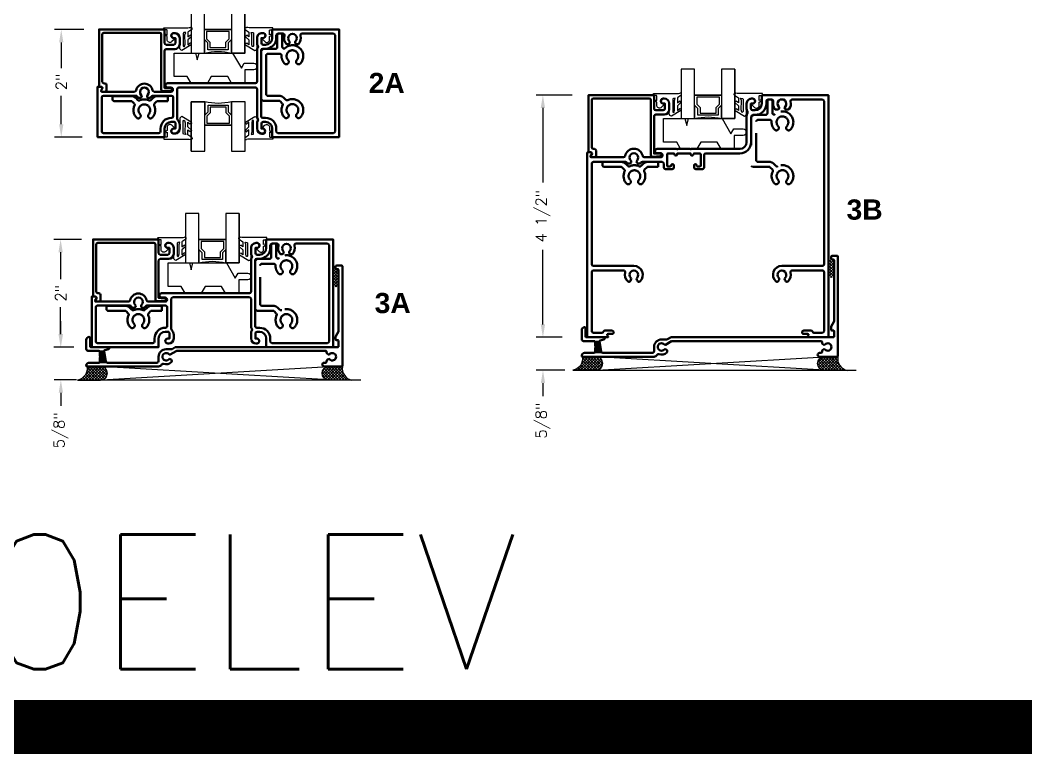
# Model space of a CAD drawing. Extents: x 0 to 139, y -24 to 89.
# Drawn here: x 32.792 to 37.463, y -9.904 to -6.497 of the extents above; entities that cross this region are included whole.
import ezdxf

# ---------------------------------------------------------------- set-up
doc = ezdxf.new("R2010")
doc.units = 0
doc.header["$MEASUREMENT"] = 0
doc.linetypes.add('HIDDEN', pattern=[0.375, 0.25, -0.125])
doc.linetypes.add('HIDDEN2', pattern=[0.1875, 0.125, -0.0625])
doc.layers.get('Defpoints').update_dxf_attribs({"linetype": 'CONTINUOUS'})
for name, color, linetype in [('R-Anno-Dims', 3, 'CONTINUOUS'), ('R-Anno-Text', 6, 'CONTINUOUS'), ('R-Det1', 4, 'CONTINUOUS'), ('R-Det2', 2, 'CONTINUOUS'), ('R-Det3', 5, 'CONTINUOUS'), ('R-Otln', 1, 'CONTINUOUS'), ('R-Pat1', 5, 'CONTINUOUS'), ('TITLE', 7, 'CONTINUOUS')]:
    doc.layers.add(name, color=color, linetype=linetype)
doc.styles.get("Standard").update_dxf_attribs({"font": 'simplex'})
doc.styles.add('style1', font='arialbd.ttf')
doc.dimstyles.new('1-4size', dxfattribs={"dimtxt": 0.05, "dimasz": 0.06, "dimexe": 0.03125, "dimexo": 0.03125, "dimgap": 0.03125, "dimtad": 0, "dimdec": 5, "dimlfac": 4, "dimzin": 4, "dimdsep": 46, "dimlunit": 5, "dimtxsty": 'Standard', "dimcen": 0, "dimclrd": 256, "dimclre": 256, "dimclrt": 256, "dimadec": 0, "dimazin": 1, "dimtfac": 1, "dimtdec": 5, "dimtofl": 0, "dimtmove": 0, "dimatfit": 3, "dimfxl": 1, "dimfrac": 2, "dimtolj": 1, "dimtzin": 4, "dimarcsym": 0})
pattern_1 = [(45, (32.74735, -8.474142), (-0.006629126, 0.006629126), []), (135, (32.74735, -8.474142), (-0.006629126, -0.006629126), [])]

# ---------------------------------------------------------------- blocks, each defined once
blk = doc.blocks.new('*D199')
at = {"layer": 'Defpoints', "color": 0}
for p in [(33.1189, -6.5402), (32.9834, -7.0402), (33.1124, -7.0402)]:
    blk.add_point(p, dxfattribs=at)
at = {"layer": 'R-Anno-Dims', "lineweight": -2}
for p, q in [((33.0877, -6.5402), (32.9521, -6.5402)), ((32.9834, -6.6002), (32.9834, -6.7191)), ((32.9834, -6.9802), (32.9834, -6.8483)), ((33.0812, -7.0402), (32.9521, -7.0402))]:
    blk.add_line(p, q, dxfattribs=at)
at = {"layer": 'R-Anno-Dims'}
for points in [[(32.9734, -6.6002), (32.9934, -6.6002), (32.9834, -6.5402)], [(32.9734, -6.9802), (32.9934, -6.9802), (32.9834, -7.0402)]]:
    blk.add_solid(points, dxfattribs=at)
at = {"layer": 'R-Anno-Dims', "insert": (32.9834, -6.7837), "char_height": 0.05, "attachment_point": 5, "rotation": 90}
blk.add_mtext('\\A1;2"', dxfattribs=at)
blk = doc.blocks.new('*D204')
at = {"layer": 'Defpoints', "color": 0}
for p in [(35.2203, -7.9698), (35.3411, -7.9698), (35.3529, -8.1223)]:
    blk.add_point(p, dxfattribs=at)
at = {"layer": 'R-Anno-Dims', "lineweight": -2}
for p, q in [((35.2203, -7.9098), (35.2203, -7.8498)), ((35.3098, -7.9698), (35.1891, -7.9698)), ((35.3217, -8.1223), (35.1891, -8.1223)), ((35.2203, -8.1823), (35.2203, -8.2423))]:
    blk.add_line(p, q, dxfattribs=at)
at = {"layer": 'R-Anno-Dims'}
for points in [[(35.2103, -7.9098), (35.2303, -7.9098), (35.2203, -7.9698)], [(35.2103, -8.1823), (35.2303, -8.1823), (35.2203, -8.1223)]]:
    blk.add_solid(points, dxfattribs=at)
at = {"layer": 'R-Anno-Dims', "insert": (35.2203, -8.3569), "char_height": 0.05, "attachment_point": 5, "rotation": 90}
blk.add_mtext('\\A1;5/8"', dxfattribs=at)
blk = doc.blocks.new('*D186')
at = {"layer": 'Defpoints', "color": 0}
for p in [(35.22, -6.8446), (35.3868, -6.8446), (35.3411, -7.9698)]:
    blk.add_point(p, dxfattribs=at)
at = {"layer": 'R-Anno-Dims', "lineweight": -2}
for p, q in [((35.3556, -6.8446), (35.1887, -6.8446)), ((35.22, -6.9046), (35.22, -7.251)), ((35.22, -7.9098), (35.22, -7.5635)), ((35.3098, -7.9698), (35.1887, -7.9698))]:
    blk.add_line(p, q, dxfattribs=at)
at = {"layer": 'R-Anno-Dims'}
for points in [[(35.21, -6.9046), (35.23, -6.9046), (35.22, -6.8446)], [(35.21, -7.9098), (35.23, -7.9098), (35.22, -7.9698)]]:
    blk.add_solid(points, dxfattribs=at)
at = {"layer": 'R-Anno-Dims', "insert": (35.22, -7.4072), "char_height": 0.05, "attachment_point": 5, "rotation": 90}
blk.add_mtext('\\A1;4 1/2"', dxfattribs=at)
blk = doc.blocks.new('*D187')
at = {"layer": 'Defpoints', "color": 0}
for p in [(32.9804, -7.5149), (33.1087, -7.5149), (33.0735, -8.0148)]:
    blk.add_point(p, dxfattribs=at)
at = {"layer": 'R-Anno-Dims', "lineweight": -2}
for p, q in [((33.0774, -7.5149), (32.9492, -7.5149)), ((32.9804, -7.5749), (32.9804, -7.7003)), ((32.9804, -7.9548), (32.9804, -7.8295)), ((33.0423, -8.0148), (32.9492, -8.0148))]:
    blk.add_line(p, q, dxfattribs=at)
at = {"layer": 'R-Anno-Dims'}
for points in [[(32.9704, -7.5749), (32.9904, -7.5749), (32.9804, -7.5149)], [(32.9704, -7.9548), (32.9904, -7.9548), (32.9804, -8.0148)]]:
    blk.add_solid(points, dxfattribs=at)
at = {"layer": 'R-Anno-Dims', "insert": (32.9804, -7.7649), "char_height": 0.05, "attachment_point": 5, "rotation": 90}
blk.add_mtext('\\A1;2"', dxfattribs=at)
blk = doc.blocks.new('*D188')
at = {"layer": 'Defpoints', "color": 0}
for p in [(32.9816, -8.0148), (33.0735, -8.0148), (33.0853, -8.1673)]:
    blk.add_point(p, dxfattribs=at)
at = {"layer": 'R-Anno-Dims', "lineweight": -2}
for p, q in [((32.9816, -7.9548), (32.9816, -7.8948)), ((33.0423, -8.0148), (32.9503, -8.0148)), ((33.0541, -8.1673), (32.9503, -8.1673)), ((32.9816, -8.2273), (32.9816, -8.2873))]:
    blk.add_line(p, q, dxfattribs=at)
at = {"layer": 'R-Anno-Dims'}
for points in [[(32.9716, -7.9548), (32.9916, -7.9548), (32.9816, -8.0148)], [(32.9716, -8.2273), (32.9916, -8.2273), (32.9816, -8.1673)]]:
    blk.add_solid(points, dxfattribs=at)
at = {"layer": 'R-Anno-Dims', "insert": (32.9816, -8.4019), "char_height": 0.05, "attachment_point": 5, "rotation": 90}
blk.add_mtext('\\A1;5/8"', dxfattribs=at)
blk = doc.blocks.new('P2728 compress')
at = {"layer": 'R-Det2'}
blk.add_lwpolyline([(176.266, 42.927), (176.372, 42.753, -0.301952), (176.324, 42.713), (176.124, 42.713, 0.414214), (176.044, 42.633), (176.044, 42.594, 0.388879), (176.081, 42.554), (176.097, 42.553, 0.440011), (176.14, 42.593), (176.14, 42.607, -0.668179), (176.157, 42.614), (176.206, 42.566, -0.668179), (176.17, 42.48), (176.111, 42.48), (176.083, 42.441, -0.836323), (176.069, 42.447), (176.078, 42.48), (175.994, 42.48, 0.414214), (175.988, 42.474), (175.988, 42.424, -0.414214), (175.982, 42.418), (175.954, 42.418, -0.414214), (175.948, 42.424), (175.948, 42.862, 0.083245), (175.94, 42.911), (175.94, 42.911)], format="xyb", dxfattribs=at)
for points in [[(175.978, 42.937), (176.028, 42.864), (176.119, 42.864), (176.088, 42.905)], [(176.117, 42.931), (176.175, 42.864), (176.267, 42.864), (176.235, 42.902)]]:
    blk.add_lwpolyline(points, dxfattribs=at)
at = {"layer": 'R-Det2', "lineweight": 25}
blk.add_lwpolyline([(176.039, 42.79, 0.372312), (176.054, 42.778), (176.284, 42.778, 0.668179), (176.295, 42.803), (176.252, 42.812), (176.078, 42.811), (176.034, 42.824)], format="xyb", close=True, dxfattribs=at)
at = {"layer": 'R-Det2', "ltscale": 0.1}
for centre, radius, start, end in [((175.962, 42.92), 0.0237, 22.2345, 202.2345), ((176.117, 42.901), 0.0297, 90, 171.5397), ((176.251, 42.914), 0.0199, 40.2978, 220.2978)]:
    blk.add_arc(centre, radius, start, end, dxfattribs=at)

msp = doc.modelspace()

# ---------------------------------------------------------------- hatches: boundary and pattern name
at = {"layer": 'R-Pat1'}
h = msp.add_hatch(dxfattribs=at)
h.set_pattern_fill('ANSI37', color=256, scale=0.075, style=0)
h.set_pattern_definition([(45, (35.048153, -8.430706), (-0.006629126, 0.006629126), []), (135, (35.048153, -8.430706), (-0.006629126, -0.006629126), [])])
h.paths.add_polyline_path([(36.5721219, -7.6106008), (36.5470473, -7.6106008), (36.5470473, -7.6920969), (36.5721219, -7.6920969)])
h = msp.add_hatch(dxfattribs=at)
h.set_pattern_fill('ANSI37', color=256, scale=0.075, style=0)
h.set_pattern_definition(pattern_1)
h.paths.add_polyline_path([(34.2713189, -7.654037), (34.2458465, -7.654037), (34.2458465, -7.7355331), (34.2713189, -7.7355331)])
h = msp.add_hatch(color=256, dxfattribs=at)
edge = h.paths.add_edge_path()
edge.add_line((33.1619645, -8.0544468), (33.1619645, -8.036287))
edge.add_arc((33.1582145, -8.036287), 0.00375, 0.0000001, 61.0449758)
edge.add_arc((33.160151, -8.032787), 0.00025, 90, 241.0449758, ccw=False)
edge.add_line((33.160151, -8.032537), (33.1821345, -8.032537))
edge.add_arc((33.1821345, -8.032787), 0.00025, -0.871147, 89.9999994, ccw=False)
edge.add_arc((33.186134, -8.0328478), 0.00375, 179.1288536, 188.7056474)
edge.add_line((33.1824273, -8.0334154), (33.1897074, -8.08096))
edge.add_arc((33.1973681, -8.079787), 0.00775, 188.7056474, 249.6358653)
edge.add_arc((33.1945842, -8.087287), 0.00025, -89.9999999, 69.6358653, ccw=False)
edge.add_line((33.1945842, -8.087537), (33.160151, -8.087537))
edge.add_arc((33.160151, -8.087287), 0.00025, 118.9550242, 270, ccw=False)
edge.add_arc((33.1582145, -8.083787), 0.00375, 298.9550242, 359.9999999)
edge.add_line((33.1619645, -8.083787), (33.1619645, -8.0656272))
edge.add_arc((33.1657145, -8.0656272), 0.00375, 131.8103149, 180, ccw=False)
edge.add_arc((33.1607145, -8.060037), 0.00375, 311.8103149, 408.1896851)
edge.add_arc((33.1657145, -8.0544468), 0.00375, 180, 228.1896851, ccw=False)
h = msp.add_hatch(color=256, dxfattribs=at)
edge = h.paths.add_edge_path()
edge.add_line((35.4627066, -8.0089971), (35.4627066, -7.9908373))
edge.add_arc((35.4589566, -7.9908373), 0.00375, 0.0000001, 61.0449758)
edge.add_arc((35.4608931, -7.9873373), 0.00025, 90, 241.0449758, ccw=False)
edge.add_line((35.4608931, -7.9870873), (35.4828766, -7.9870873))
edge.add_arc((35.4828766, -7.9873373), 0.00025, -0.871147, 89.9999994, ccw=False)
edge.add_arc((35.4868761, -7.9873981), 0.00375, 179.1288536, 188.7056474)
edge.add_line((35.4831693, -7.9879657), (35.4904495, -8.0355103))
edge.add_arc((35.4981102, -8.0343373), 0.00775, 188.7056474, 249.6358653)
edge.add_arc((35.4953263, -8.0418373), 0.00025, -89.9999999, 69.6358653, ccw=False)
edge.add_line((35.4953263, -8.0420873), (35.4608931, -8.0420873))
edge.add_arc((35.4608931, -8.0418373), 0.00025, 118.9550242, 270, ccw=False)
edge.add_arc((35.4589566, -8.0383373), 0.00375, 298.9550242, 359.9999999)
edge.add_line((35.4627066, -8.0383373), (35.4627066, -8.0201775))
edge.add_arc((35.4664566, -8.0201775), 0.00375, 131.8103149, 180, ccw=False)
edge.add_arc((35.4614566, -8.0145873), 0.00375, 311.8103149, 408.1896851)
edge.add_arc((35.4664566, -8.0089971), 0.00375, 180, 228.1896851, ccw=False)
h = msp.add_hatch(dxfattribs=at)
h.set_pattern_fill('ANSI37', color=256, scale=0.075, style=0)
h.set_pattern_definition([(45, (35.011135, -9.607288), (-0.006629126, 0.006629126), []), (135, (35.011135, -9.607288), (-0.006629126, -0.006629126), [])])
h.paths.add_polyline_path([(35.3593069, -8.1229, 0.406088976), (35.4039566, -8.0595873), (35.4664566, -8.0595873), (35.4703982, -8.0598337, -0.939451221), (35.4664566, -8.1229)])
h = msp.add_hatch(dxfattribs=at)
h.set_pattern_fill('ANSI37', color=256, scale=0.075, style=0)
h.set_pattern_definition([(45, (35.042992, -9.607536), (-0.006629126, 0.006629126), []), (135, (35.042992, -9.607536), (-0.006629126, -0.006629126), [])])
h.paths.add_polyline_path([(36.5270886, -8.123148), (36.6342383, -8.123148, -0.406088976), (36.5895886, -8.0598353), (36.5270886, -8.0598353), (36.523147, -8.0600817, 0.939451221)])
h = msp.add_hatch(dxfattribs=at)
h.set_pattern_fill('ANSI37', color=256, scale=0.075, style=0)
h.set_pattern_definition([(45, (32.659718, -8.473894), (-0.00662913, 0.00662913), []), (135, (32.659718, -8.473894), (-0.00662913, -0.00662913), [])])
h.paths.add_polyline_path([(33.0585648, -8.1683497, 0.406088976), (33.1032145, -8.105037), (33.1657145, -8.105037), (33.1696561, -8.1052833, -0.939451221), (33.1657145, -8.1683497)])
h = msp.add_hatch(dxfattribs=at)
h.set_pattern_fill('ANSI37', color=256, scale=0.075, style=0)
h.set_pattern_definition(pattern_1)
h.paths.add_polyline_path([(34.2263465, -8.1685977), (34.3334962, -8.1685977, -0.406088976), (34.2888465, -8.105285), (34.2263465, -8.105285), (34.2224049, -8.1055313, 0.939451221)])

# ---------------------------------------------------------------- linework, layer by layer
at = {"layer": 'R-Det1', "lineweight": 50}
for points in [[(33.5333459, -6.5799022), (33.5333459, -6.6079022, -0.414213562), (33.5100959, -6.6311522), (33.4708459, -6.6311522, 0.414213562), (33.4630959, -6.6389022), (33.4630959, -6.8119024), (33.4915578, -6.8119024, -0.961529366), (33.4920471, -6.8243832), (33.4564528, -6.8271792, -0.437365349), (33.4480959, -6.819453), (33.4480959, -6.5634024, 0.414213562), (33.4403459, -6.5556524), (33.1815576, -6.5556524, 0.414213562), (33.1738076, -6.5634024), (33.1738076, -6.7829024, 0.414213562), (33.1813076, -6.7904024), (33.1860576, -6.7904024, -0.414213562), (33.1938076, -6.7981524), (33.1938076, -6.8216524, -0.414213337), (33.1863076, -6.8291524), (33.1715561, -6.8291524, -0.577350566), (33.1683085, -6.8235274), (33.1755974, -6.8109027), (33.1705974, -6.8059024), (33.1588076, -6.8059024), (33.1588076, -6.5401522), (33.4630959, -6.5401522), (33.4630957, -6.6034023, 0.41290323), (33.4708458, -6.6111524), (33.5055959, -6.6111522, 0.414213562), (33.5133459, -6.6034022), (33.5133459, -6.5799022), (33.5059709, -6.5799022, -1), (33.5059709, -6.5566522), (33.5100957, -6.5566524, -0.413978902), (33.5333456, -6.5799023)], [(35.8066741, -6.8843409), (35.8066741, -6.9123409, -0.414213562), (35.7834241, -6.9355909), (35.7441741, -6.9355909, 0.414213562), (35.7364241, -6.9433409), (35.7364241, -7.1163411), (35.7648861, -7.1163411, -0.961529366), (35.7653753, -7.1288219), (35.7297811, -7.131618, -0.437365349), (35.7214241, -7.1238918), (35.7214241, -6.8678411, 0.414213562), (35.7136741, -6.8600911), (35.4548858, -6.8600911, 0.414213562), (35.4471358, -6.8678411), (35.4471358, -7.0873411, 0.414213562), (35.4546358, -7.0948411), (35.4593858, -7.0948411, -0.414213562), (35.4671358, -7.1025911), (35.4671358, -7.1260911, -0.414213337), (35.4596359, -7.1335911), (35.4448844, -7.1335911, -0.577350566), (35.4416368, -7.1279661), (35.4489256, -7.1153414), (35.4439256, -7.1103411), (35.4321358, -7.1103411), (35.4321358, -6.8445909), (35.7364241, -6.8445909), (35.7364239, -6.907841, 0.41290323), (35.744174, -6.9155911), (35.7789241, -6.9155909, 0.414213562), (35.7866741, -6.9078409), (35.7866741, -6.8843409), (35.7792991, -6.8843409, -1), (35.7792991, -6.8610909), (35.783424, -6.8610911, -0.413978902), (35.8066739, -6.8843411)], [(33.505595, -7.5546615), (33.505595, -7.5826615, -0.414213562), (33.482345, -7.6059115), (33.443095, -7.6059115, 0.414213562), (33.435345, -7.6136615), (33.435345, -7.7866617), (33.463807, -7.7866617, -0.961529366), (33.4642962, -7.7991425), (33.428702, -7.8019386, -0.437365349), (33.420345, -7.7942124), (33.420345, -7.5381617, 0.414213562), (33.412595, -7.5304117), (33.1538067, -7.5304117, 0.414213562), (33.1460567, -7.5381617), (33.1460567, -7.7576617, 0.414213562), (33.1535567, -7.7651617), (33.1583067, -7.7651617, -0.414213562), (33.1660567, -7.7729117), (33.1660567, -7.7964117, -0.414213337), (33.1585567, -7.8039117), (33.1438053, -7.8039117, -0.577350566), (33.1405577, -7.7982867), (33.1478465, -7.785662), (33.1428465, -7.7806617), (33.1310567, -7.7806617), (33.1310567, -7.5149115), (33.435345, -7.5149115), (33.4353448, -7.5781616, 0.41290323), (33.4430949, -7.5859117), (33.477845, -7.5859115, 0.414213562), (33.485595, -7.5781615), (33.485595, -7.5546615), (33.47822, -7.5546615, -1), (33.47822, -7.5314115), (33.4823448, -7.5314117, -0.413978902), (33.5055948, -7.5546617)]]:
    msp.add_lwpolyline(points, format="xyb", dxfattribs=at)
for points in [[(36.5293675, -8.0033184, -2.733900699), (36.5293203, -8.0259013, 0.363658542), (36.5245753, -8.0250673), (36.5200611, -8.0276736, 0.32605407), (36.5163621, -8.0360277, -0.478235213), (36.5114757, -8.0420873), (36.5045886, -8.0420873, 1), (36.5045886, -8.0595873), (36.5858386, -8.0595873, 0.414213562), (36.5895886, -8.0558373), (36.5895886, -7.5945873, 0.414213562), (36.5858386, -7.5908373), (36.5633386, -7.5908373, 0.414213562), (36.5583386, -7.5958373), (36.5583386, -7.6033373, 0.414213562), (36.5633386, -7.6083373), (36.5683386, -7.6083373, -0.414213562), (36.5720886, -7.6120873), (36.5720886, -7.8950569, -0.131652498), (36.5714187, -7.8975569), (36.5590085, -7.9190521, 0.131652498), (36.5583386, -7.9215521), (36.5583386, -7.9339623, 0.414213562), (36.5620886, -7.9377123), (36.5683386, -7.9377123, -0.414213562), (36.5720886, -7.9414623), (36.5720886, -7.9658373, -0.414213562), (36.5683386, -7.9695873), (35.8163309, -7.9695873, 0.131652498), (35.8124559, -7.9706256), (35.7987088, -7.9785625, -0.131652498), (35.7948338, -7.9796008), (35.7712148, -7.9796008, 0.414213562), (35.7362148, -8.0146008), (35.7362148, -8.0343373, -0.414213562), (35.7284648, -8.0420873), (35.4981102, -8.0420873, -0.370379328), (35.4904495, -8.0355103), (35.4831693, -7.9879657, -0.387335755), (35.4859681, -7.9837597), (35.5032828, -7.9794385, 0.88462431), (35.5020721, -7.9695873), (35.4214566, -7.9695873, -0.414213562), (35.4177066, -7.9658373), (35.4177066, -7.9263373, 0.414213562), (35.4139566, -7.9225873, 0.414213562), (35.4002066, -7.9363373), (35.4002066, -7.9783373, 0.414213562), (35.4089566, -7.9870873), (35.4589566, -7.9870873, -0.414213562), (35.4627066, -7.9908373), (35.4627066, -8.0089971, 0.213421765), (35.4639566, -8.0117922, -0.447213596), (35.4639566, -8.0173824, 0.213421765), (35.4627066, -8.0201775), (35.4627066, -8.0383373, -0.414213562), (35.4589566, -8.0420873), (35.4139566, -8.0420873, 0.414213562), (35.4002066, -8.0558373), (35.4002066, -8.0558373, 0.414213562), (35.4039566, -8.0595873), (35.7362346, -8.0595873, 0.279180389), (35.7499701, -8.0512697, -0.374115852), (35.7594442, -8.0475622, 0.282113096), (35.7952478, -8.0400452, 0.502039847), (35.7938012, -8.0276994), (35.7892959, -8.0250982, 0.362476227), (35.784561, -8.0259202, -2.733900699), (35.7846081, -8.0033373, 0.363658542), (35.7893531, -8.0041713), (35.817145, -7.9881256, -0.131652498), (35.82102, -7.9870873), (36.5115502, -7.9870873, -0.479177678), (36.5164334, -7.9931619, 0.326902553), (36.5201273, -8.0015392), (36.5246326, -8.0041404, 0.362476227)], [(34.2286254, -8.048768, -2.733900699), (34.2285782, -8.071351, 0.363658542), (34.2238332, -8.070517), (34.219319, -8.0731233, 0.32605407), (34.21562, -8.0814774, -0.478235213), (34.2107336, -8.087537), (34.2038465, -8.087537, 1), (34.2038465, -8.105037), (34.2850965, -8.105037, 0.414213562), (34.2888465, -8.101287), (34.2888465, -7.640037, 0.414213562), (34.2850965, -7.636287), (34.2625965, -7.636287, 0.414213562), (34.2575965, -7.641287), (34.2575965, -7.648787, 0.414213562), (34.2625965, -7.653787), (34.2675965, -7.653787, -0.414213562), (34.2713465, -7.657537), (34.2713465, -7.9405066, -0.131652498), (34.2706767, -7.9430066), (34.2582664, -7.9645017, 0.131652498), (34.2575965, -7.9670017), (34.2575965, -7.979412, 0.414213562), (34.2613465, -7.983162), (34.2675965, -7.983162, -0.414213562), (34.2713465, -7.986912), (34.2713465, -8.011287, -0.414213562), (34.2675965, -8.015037), (33.5155888, -8.015037, 0.131652498), (33.5117138, -8.0160753), (33.4979667, -8.0240122, -0.131652498), (33.4940917, -8.0250505), (33.4704727, -8.0250505, 0.414213562), (33.4354727, -8.0600505), (33.4354727, -8.079787, -0.414213562), (33.4277227, -8.087537), (33.1973681, -8.087537, -0.370379328), (33.1897074, -8.08096), (33.1824273, -8.0334154, -0.387335755), (33.185226, -8.0292094), (33.2025407, -8.0248882, 0.88462431), (33.20133, -8.015037), (33.1207145, -8.015037, -0.414213562), (33.1169645, -8.011287), (33.1169645, -7.971787, 0.414213562), (33.1132145, -7.968037, 0.414213562), (33.0994645, -7.981787), (33.0994645, -8.023787, 0.414213562), (33.1082145, -8.032537), (33.1582145, -8.032537, -0.414213562), (33.1619645, -8.036287), (33.1619645, -8.0544468, 0.213421765), (33.1632145, -8.0572419, -0.447213596), (33.1632145, -8.0628321, 0.213421765), (33.1619645, -8.0656272), (33.1619645, -8.083787, -0.414213562), (33.1582145, -8.087537), (33.1132145, -8.087537, 0.414213562), (33.0994645, -8.101287), (33.0994645, -8.101287, 0.414213562), (33.1032145, -8.105037), (33.4354925, -8.105037, 0.279180389), (33.449228, -8.0967193, -0.374115852), (33.4587021, -8.0930119, 0.282113096), (33.4945057, -8.0854949, 0.502039847), (33.4930591, -8.0731491), (33.4885538, -8.0705479, 0.362476227), (33.4838189, -8.0713699, -2.733900699), (33.483866, -8.048787, 0.363658542), (33.4886111, -8.049621), (33.516403, -8.0335753, -0.131652498), (33.520278, -8.032537), (34.2108081, -8.032537, -0.479177678), (34.2156913, -8.0386116, 0.326902553), (34.2193852, -8.0469889), (34.2238905, -8.0495901, 0.362476227)]]:
    msp.add_lwpolyline(points, format="xyb", close=True, dxfattribs=at)
at = {"layer": 'R-Det2', "color": 2, "linetype": 'Continuous'}
for p, q in [((33.5880959, -6.6496522), (33.6505959, -6.6496522)), ((33.8380959, -6.6496522), (33.7755959, -6.6496522))]:
    msp.add_line(p, q, dxfattribs=at)
at = {"layer": 'R-Det2'}
for points in [[(33.8360475, -6.4198517), (33.7735475, -6.4198517), (33.7735475, -6.6496518), (33.8360475, -6.6496518), (33.8360475, -6.4198517), (33.8360475, -6.6496518), (33.7735475, -6.6496518), (33.7735475, -6.5871518), (33.7580475, -6.6026518), (33.7580475, -6.6339018), (33.6640475, -6.6339018), (33.6640475, -6.6026518), (33.6485475, -6.5871518), (33.6485475, -6.5401518), (33.7735475, -6.5401518), (33.6485475, -6.5401518), (33.6485475, -6.4198517), (33.5860475, -6.4198517), (33.5860475, -6.6496518), (33.6485475, -6.6496518), (33.6485475, -6.5871518), (33.6485475, -6.6496518, -0.123310184), (33.7735475, -6.6496518, 1.56900442)], [(36.1121294, -6.7242869), (36.0496294, -6.7242868), (36.0496294, -6.954087), (36.1121294, -6.954087), (36.1121294, -6.7242868), (36.1121294, -6.954087), (36.0496294, -6.954087), (36.0496294, -6.891587), (36.0341294, -6.907087), (36.0341294, -6.938337), (35.9401294, -6.938337), (35.9401294, -6.907087), (35.9246294, -6.891587), (35.9246294, -6.844587), (36.0496294, -6.844587), (35.9246294, -6.844587), (35.9246294, -6.7242868), (35.8621294, -6.7242868), (35.8621294, -6.954087), (35.9246294, -6.954087), (35.9246294, -6.891587), (35.9246294, -6.954087, -0.123310184), (36.0496294, -6.954087, 1.56900442)], [(33.586982, -7.1053042), (33.649482, -7.1053042), (33.649482, -6.8755041), (33.586982, -6.8755041), (33.586982, -7.1053042), (33.586982, -6.8755041), (33.649482, -6.8755041), (33.649482, -6.9380041), (33.664982, -6.9225041), (33.664982, -6.8912541), (33.758982, -6.8912541), (33.758982, -6.9225041), (33.774482, -6.9380041), (33.774482, -6.9850041), (33.649482, -6.9850041), (33.774482, -6.9850041), (33.774482, -7.1053042), (33.836982, -7.1053042), (33.836982, -6.8755041), (33.774482, -6.8755041), (33.774482, -6.9380041), (33.774482, -6.8755041, -0.123310184), (33.649482, -6.8755041, 1.56900442)], [(33.8101096, -7.3947365), (33.7476096, -7.3947365), (33.7476096, -7.6245366), (33.8101096, -7.6245366), (33.8101096, -7.3947365), (33.8101096, -7.6245366), (33.7476096, -7.6245366), (33.7476096, -7.5620366), (33.7321096, -7.5775366), (33.7321096, -7.6087866), (33.6381096, -7.6087866), (33.6381096, -7.5775366), (33.6226096, -7.5620366), (33.6226096, -7.5150366), (33.7476096, -7.5150366), (33.6226096, -7.5150366), (33.6226096, -7.3947365), (33.5601096, -7.3947365), (33.5601096, -7.6245366), (33.6226096, -7.6245366), (33.6226096, -7.5620366), (33.6226096, -7.6245366, -0.123310184), (33.7476096, -7.6245366, 1.56900442)]]:
    msp.add_lwpolyline(points, format="xyb", dxfattribs=at)
for points in [[(33.7635475, -6.5501518), (33.6585475, -6.5501518), (33.6585475, -6.5830097), (33.6740475, -6.5985097), (33.6740475, -6.6239018), (33.7480475, -6.6239018), (33.7480475, -6.5985097), (33.7635475, -6.5830097), (33.7635475, -6.5501518)], [(36.0396294, -6.854587), (35.9346294, -6.854587), (35.9346294, -6.8874448), (35.9501294, -6.9029448), (35.9501294, -6.928337), (36.0241294, -6.928337), (36.0241294, -6.9029448), (36.0396294, -6.8874448), (36.0396294, -6.854587)], [(33.659482, -6.9750041), (33.764482, -6.9750041), (33.764482, -6.9421462), (33.748982, -6.9266462), (33.748982, -6.9012541), (33.674982, -6.9012541), (33.674982, -6.9266462), (33.659482, -6.9421462), (33.659482, -6.9750041)], [(33.7376096, -7.5250366), (33.6326096, -7.5250366), (33.6326096, -7.5578945), (33.6481096, -7.5733945), (33.6481096, -7.5987866), (33.7221096, -7.5987866), (33.7221096, -7.5733945), (33.7376096, -7.5578945), (33.7376096, -7.5250366)]]:
    msp.add_lwpolyline(points, dxfattribs=at)
for points in [[(33.6798204, -6.7589022), (33.6617782, -6.7901522), (33.5868547, -6.7901522), (33.5688125, -6.7589022), (33.507327, -6.7589022), (33.507327, -6.6496519), (33.6064048, -6.6496519), (33.6147782, -6.6809019), (33.6231517, -6.6496519), (33.7791863, -6.6496519), (33.8198534, -6.7200894), (33.8333851, -6.6966519), (33.8777587, -6.6966519, -0.414213562), (33.8932587, -6.7121519), (33.8932587, -6.7124019, -0.414213562), (33.8777587, -6.7279019), (33.835452, -6.7279019), (33.835452, -6.7901522), (33.7742782, -6.7901522), (33.7562361, -6.7589022)], [(35.9527461, -7.0633373), (35.9347039, -7.0945873), (35.8597803, -7.0945873), (35.8417381, -7.0633373), (35.7802527, -7.0633373), (35.7802527, -6.9540871), (35.8793305, -6.9540871), (35.8877039, -6.9853371), (35.8960773, -6.9540871), (36.052112, -6.9540871), (36.0927791, -7.0245246), (36.1063107, -7.0010871), (36.1506843, -7.0010871, -0.414213562), (36.1661843, -7.0165871), (36.1661843, -7.0168371, -0.414213562), (36.1506843, -7.0323371), (36.1083777, -7.0323371), (36.1083777, -7.0945873), (36.0472039, -7.0945873), (36.0291617, -7.0633373)], [(33.651658, -7.733787), (33.6336159, -7.765037), (33.5586923, -7.765037), (33.5406501, -7.733787), (33.4791646, -7.733787), (33.4791646, -7.6245367), (33.5782424, -7.6245367), (33.5866159, -7.6557867), (33.5949893, -7.6245367), (33.7510239, -7.6245367), (33.7916911, -7.6949742), (33.8052227, -7.6715367), (33.8495963, -7.6715367, -0.414213562), (33.8650963, -7.6870367), (33.8650963, -7.6872867, -0.414213562), (33.8495963, -7.7027867), (33.8072896, -7.7027867), (33.8072896, -7.765037), (33.7461159, -7.765037), (33.7280737, -7.733787)]]:
    msp.add_lwpolyline(points, format="xyb", close=True, dxfattribs=at)
at = {"layer": 'R-Det3'}
for p, q in [((36.5270886, -8.1223353), (35.472409, -8.0598353)), ((35.472409, -8.1223353), (36.5270886, -8.0598353)), ((34.2263465, -8.167785), (33.1657145, -8.105037)), ((33.1716669, -8.167785), (34.2263465, -8.105285)), ((35.3982374, -8.1223353), (36.6748387, -8.1223353)), ((33.0974953, -8.167785), (34.3740966, -8.167785))]:
    msp.add_line(p, q, dxfattribs=at)
at = {"layer": 'R-Det3', "linetype": 'HIDDEN', "lineweight": 50}
msp.add_lwpolyline([(33.911587, -6.8711519), (33.915337, -6.8674019), (33.919087, -6.8711519), (33.9944425, -6.8711519, -0.198912367), (33.9999226, -6.8734218), (34.0097793, -6.8832785, -0.318046065), (34.01129, -6.8921039, 0.306554229), (34.0196704, -6.9480846, 0.506230383), (34.0382951, -6.9460284, 0.327818123), (34.0367846, -6.9323471, -2.278081172), (34.0769017, -6.9323471, 0.327818123), (34.0753912, -6.9460284, 0.506230383), (34.0940158, -6.9480846, 0.825601817), (34.0350449, -6.868349, -0.318046065), (34.0262195, -6.8668383), (34.0163628, -6.8569816, 0.198912367), (33.9944425, -6.8479019), (33.9425941, -6.8479019, -0.414213562), (33.9348441, -6.8401519), (33.9348441, -6.6609861, -0.414213562), (33.9425941, -6.6532361), (33.9986662, -6.6532361, -0.428959716), (34.0064065, -6.661374, 0.201044496), (34.0196704, -6.6980846, 0.061644757), (34.0218469, -6.6999333, 0.431131542), (34.0382951, -6.6960284, 0.327818123), (34.0367846, -6.6823471, -2.278081172), (34.0769017, -6.6823471, 0.327818123), (34.0753912, -6.6960284, 0.506230383), (34.0940158, -6.6980846, 0.956981471), (34.0228152, -6.6265879, -0.651659058), (34.0098431, -6.6208615), (34.0098431, -6.5666522, 0.414213562), (34.0020931, -6.5589022), (33.9943431, -6.5589022, 0.414213562), (33.9865931, -6.5666522), (33.9865931, -6.6222361, -0.414213562), (33.9788431, -6.6299861), (33.9270941, -6.6299861, 0.414213562), (33.9115941, -6.6454861), (33.9115941, -6.8711448)], format="xyb", dxfattribs=at)
msp.add_lwpolyline([(33.2288459, -6.8723997, -0.414213562), (33.2210959, -6.8646497), (33.2210959, -6.8568997, -0.414213562), (33.2288459, -6.8491497), (33.3068392, -6.8491497, -0.198912367), (33.3289363, -6.8583026), (33.3387223, -6.8680886, 0.318046065), (33.3475476, -6.8695993, -0.226939718), (33.3911442, -6.8695993, 0.318046065), (33.3999695, -6.8680886), (33.409753, -6.8583051, -0.198912367), (33.4318501, -6.8491522), (33.4789434, -6.8491522), (33.4789434, -6.8724022), (33.4317465, -6.8724022, 0.198912367), (33.4262664, -6.8746721), (33.4164097, -6.8845288, 0.318046065), (33.414899, -6.8933541, -0.306554229), (33.4065186, -6.9493349, -0.506230383), (33.387894, -6.9472786, -0.327818123), (33.3894044, -6.9335974, 2.278081172), (33.3492873, -6.9335974, -0.327818123), (33.3507978, -6.9472786, -0.506230383), (33.3321732, -6.9493349, -0.306554229), (33.3237928, -6.8933541, 0.318046065), (33.322282, -6.8845288), (33.3124228, -6.8746696, 0.198912367), (33.3069428, -6.8723997)], format="xyb", close=True, dxfattribs=at)
at = {"layer": 'R-Det3', "linetype": 'HIDDEN2', "lineweight": 50}
for points in [[(36.1874156, -7.1780906), (36.1911656, -7.1743406), (36.1949156, -7.1780906), (36.270271, -7.1780906, -0.198912367), (36.2757511, -7.1803606), (36.2856078, -7.1902173, -0.318046065), (36.2871185, -7.1990426, 0.306554229), (36.2954989, -7.2550233, 0.506230383), (36.3141236, -7.2529671, 0.327818123), (36.3126131, -7.2392859, -2.278081172), (36.3527302, -7.2392859, 0.327818123), (36.3512197, -7.2529671, 0.506230383), (36.3698444, -7.2550233, 0.825601817), (36.3108734, -7.1752878, -0.318046065), (36.302048, -7.173777), (36.2921913, -7.1639203, 0.198912367), (36.270271, -7.1548406), (36.2184226, -7.1548406, -0.414213562), (36.2106726, -7.1470906), (36.2106726, -6.9679248, -0.414213562), (36.2184226, -6.9601748), (36.2744947, -6.9601748, -0.428959716), (36.282235, -6.9683128, 0.201044496), (36.2954989, -7.0050233, 0.061644757), (36.2976754, -7.006872, 0.431131542), (36.3141236, -7.0029671, 0.327818123), (36.3126131, -6.9892859, -2.278081172), (36.3527302, -6.9892859, 0.327818123), (36.3512197, -7.0029671, 0.506230383), (36.3698444, -7.0050233, 0.956981471), (36.2986438, -6.9335267, -0.651659058), (36.2856716, -6.9278002), (36.2856716, -6.8735909, 0.414213562), (36.2779216, -6.8658409), (36.2701716, -6.8658409, 0.414213562), (36.2624216, -6.8735909), (36.2624216, -6.9291748, -0.414213562), (36.2546716, -6.9369248), (36.2029226, -6.9369248, 0.414213562), (36.1874226, -6.9524248), (36.1874226, -7.1780835)], [(33.8838392, -7.8463609), (33.8875892, -7.8426109), (33.8913392, -7.8463609), (33.9666946, -7.8463609, -0.198912367), (33.9721747, -7.8486308), (33.9820314, -7.8584875, -0.318046065), (33.9835422, -7.8673129, 0.306554229), (33.9919226, -7.9232936, 0.506230383), (34.0105472, -7.9212374, 0.327818123), (34.0090367, -7.9075561, -2.278081172), (34.0491538, -7.9075561, 0.327818123), (34.0476434, -7.9212374, 0.506230383), (34.066268, -7.9232936, 0.825601817), (34.007297, -7.843558, -0.318046065), (33.9984717, -7.8420473), (33.988615, -7.8321906, 0.198912367), (33.9666946, -7.8231109), (33.9148463, -7.8231109, -0.414213562), (33.9070963, -7.8153609), (33.9070963, -7.636195, -0.414213562), (33.9148463, -7.628445), (33.9709183, -7.628445, -0.428959716), (33.9786586, -7.636583, 0.201044496), (33.9919226, -7.6732936, 0.061644757), (33.994099, -7.6751423, 0.431131542), (34.0105472, -7.6712374, 0.327818123), (34.0090367, -7.6575561, -2.278081172), (34.0491538, -7.6575561, 0.327818123), (34.0476434, -7.6712374, 0.506230383), (34.066268, -7.6732936, 0.956981471), (33.9950674, -7.6017969, -0.651659058), (33.9820953, -7.5960705), (33.9820953, -7.5418611, 0.414213562), (33.9743453, -7.5341111), (33.9665953, -7.5341111, 0.414213562), (33.9588453, -7.5418611), (33.9588453, -7.597445, -0.414213562), (33.9510953, -7.605195), (33.8993463, -7.605195, 0.414213562), (33.8838463, -7.620695), (33.8838463, -7.8463538)]]:
    msp.add_lwpolyline(points, format="xyb", dxfattribs=at)
for points in [[(35.7547691, -7.1783892), (35.7075723, -7.1783892, 0.198912367), (35.7020922, -7.1806591), (35.6922355, -7.1905158, 0.318046065), (35.6907248, -7.1993412, -0.306554229), (35.6823444, -7.2553219, -0.506230383), (35.6637197, -7.2532657, -0.327818123), (35.6652302, -7.2395844, 2.278081172), (35.6251131, -7.2395844, -0.327818123), (35.6266236, -7.2532657, -0.506230383), (35.6079989, -7.2553219, -0.306554229), (35.5996185, -7.1993412, 0.318046065), (35.5981078, -7.1905158), (35.5882486, -7.1806566, 0.198912367), (35.5827685, -7.1783867), (35.5046716, -7.1783867, -0.414213562), (35.4969216, -7.1706367), (35.4969216, -7.1628867, -0.414213562), (35.5046716, -7.1551367), (35.582665, -7.1551367, -0.198912367), (35.604762, -7.1642896), (35.614548, -7.1740756, 0.318046065), (35.6233734, -7.1755863, -0.226939718), (35.6669699, -7.1755863, 0.318046065), (35.6757953, -7.1740756), (35.6855788, -7.1642921, -0.198912367), (35.7076758, -7.1551392), (35.7547691, -7.1551392)], [(33.3722189, -7.8420473), (33.3820024, -7.8322638, -0.198912367), (33.4040995, -7.8231109), (33.4511928, -7.8231109), (33.4511928, -7.8463609), (33.4039959, -7.8463609, 0.198912367), (33.3985158, -7.8486308), (33.3886591, -7.8584875, 0.318046065), (33.3871484, -7.8673129, -0.306554229), (33.378768, -7.9232936, -0.506230383), (33.3601434, -7.9212374, -0.327818123), (33.3616538, -7.9075561, 2.278081172), (33.3215367, -7.9075561, -0.327818123), (33.3230472, -7.9212374, -0.506230383), (33.3044226, -7.9232936, -0.306554229), (33.2960422, -7.8673129, 0.318046065), (33.2945314, -7.8584875), (33.2846722, -7.8486283, 0.198912367), (33.2791921, -7.8463584), (33.2010953, -7.8463584, -0.414213562), (33.1933453, -7.8386084), (33.1933453, -7.8308584, -0.414213562), (33.2010953, -7.8231084), (33.2790886, -7.8231084, -0.198912367), (33.3011857, -7.8322613), (33.3109717, -7.8420473, 0.318046065), (33.319797, -7.843558, -0.226939718), (33.3633935, -7.843558, 0.318046065)]]:
    msp.add_lwpolyline(points, format="xyb", close=True, dxfattribs=at)
at = {"layer": 'R-Otln', "lineweight": 50}
for points in [[(33.8850941, -6.8089022, -0.414213562), (33.8928441, -6.8166522), (33.8928441, -6.9426522, 0.126515119), (33.8962864, -6.9560386, -0.257146139), (33.8962864, -6.9635157, 0.126515119), (33.8928441, -6.9769022), (33.8928441, -7.0004022, 0.414213245), (33.9160944, -7.0236524), (33.9202194, -7.0236522, 0.863711889), (33.9202194, -7.0004022), (33.9128441, -7.0004017), (33.9128441, -6.9769022, -0.414213562), (33.9205941, -6.9691522), (33.9318444, -6.9691522, -0.414213562), (33.9630944, -7.0004022), (33.9630944, -7.0401522), (34.2735944, -7.0401522), (34.2735944, -6.5401522), (33.9630944, -6.5401522), (33.9630944, -6.5799022, -0.414213562), (33.9318444, -6.6111522), (33.9205941, -6.6111522, -0.414213562), (33.9128441, -6.6034022), (33.9128441, -6.5799024), (33.9202194, -6.5799024, 1), (33.9202194, -6.5566524), (33.9160944, -6.5566522, 0.414219861), (33.8928441, -6.5799024), (33.8928441, -6.6034022, 0.126515119), (33.8962864, -6.6167886, -0.257146139), (33.8962864, -6.6242657, 0.126515119), (33.8928441, -6.6376522), (33.8928441, -6.7824022, -0.414213562), (33.8850941, -6.7901522), (33.4771904, -6.7901522, 0.414213562), (33.4671904, -6.8001522, 0.414213562), (33.4771904, -6.8101522), (33.4929404, -6.8101522, -0.414213562), (33.5021904, -6.8194022), (33.5021904, -6.8197769, -0.414213562), (33.4929404, -6.8290269), (33.4151912, -6.8290269, -0.357791189), (33.4075902, -6.8227892, 0.820635671), (33.3310956, -6.8227892, -0.357791189), (33.3234946, -6.8290269), (33.1715531, -6.8290269, -0.577364024), (33.1683054, -6.8234019), (33.1755944, -6.8107772), (33.1705944, -6.8057769), (33.1523444, -6.8057769), (33.1523444, -7.0401522), (33.4630944, -7.0401522), (33.4630944, -7.0004022, -0.414213562), (33.4943444, -6.9691522), (33.5080946, -6.9691522, -0.48498354), (33.5133446, -6.9769022), (33.5133446, -7.0004022), (33.5059694, -7.0004022, 1), (33.5059694, -7.0236522), (33.5100946, -7.0236522, 0.414213562), (33.5333446, -7.0004022), (33.5333446, -6.9829022, 0.196369919), (33.5244069, -6.9610224, -0.196369919), (33.5221904, -6.9555962), (33.5221904, -6.8166522, -0.414213562), (33.5299404, -6.8089022)], [(34.0365945, -6.6076522), (34.0292074, -6.6076522, -0.276019293), (34.0196826, -6.5689237, 0.504282525), (34.012273, -6.5589022), (33.9895944, -6.5589022, 0.414213562), (33.9818444, -6.5666522), (33.9818444, -6.5799022, -0.414213562), (33.9318444, -6.6299022), (33.9193441, -6.6299022, 0.414213562), (33.9115941, -6.6376522), (33.9115941, -6.9426522, 0.414213562), (33.9193441, -6.9504022), (33.9318444, -6.9504022, -0.414213562), (33.9818444, -7.0004022), (33.9818444, -7.0136522, 0.414213562), (33.9895944, -7.0214022), (34.2470944, -7.0214022, 0.414213562), (34.2548444, -7.0136522), (34.2548444, -6.5666522, 0.414213562), (34.2470944, -6.5589022), (34.1014275, -6.5589022, 0.504282525), (34.0940178, -6.5689237, -0.276019872), (34.084493, -6.6076522), (34.0771063, -6.6076524, -0.267956086), (34.0703944, -6.6037774), (34.0702382, -6.6035069, -0.333904179), (34.0713617, -6.5942622, 2.347732035), (34.0423388, -6.5942622, -0.333904179), (34.0434622, -6.6035069), (34.0433062, -6.6037772, -0.267949192)], [(33.3895929, -6.8576522, -0.675777174), (33.3839428, -6.8444271, 2.347602733), (33.3547429, -6.8444271, -0.675777174), (33.3490929, -6.8576522), (33.3414495, -6.8576522, -0.051617145), (33.3364588, -6.8513611, 0.256219646), (33.3299236, -6.8477769), (33.1788444, -6.8477769, 0.414213562), (33.1710944, -6.8555269), (33.1710944, -7.0136522, 0.414213562), (33.1788444, -7.0214022), (33.4365944, -7.0214022, 0.414213562), (33.4443444, -7.0136522), (33.4443444, -7.0004022, -0.414213562), (33.4943444, -6.9504022), (33.4956904, -6.9504022, 0.414213562), (33.5034404, -6.9426522), (33.5034404, -6.8555269, 0.414213562), (33.4956904, -6.8477769), (33.4087621, -6.8477769, 0.256219646), (33.402227, -6.8513611, -0.051617145), (33.3972363, -6.8576522)], [(35.6291547, -7.7026627, 0.334299254), (35.6280236, -7.69341, -2.352368442), (35.657205, -7.69341, 0.334299254), (35.6560739, -7.7026627), (35.6590337, -7.7077893, 0.483768961), (35.6710571, -7.7095577, 0.679300043), (35.6426007, -7.6378373), (35.4546268, -7.6378373, -0.414213562), (35.4468768, -7.6300873), (35.4468768, -7.1628373, -0.414213562), (35.4546268, -7.1550873), (35.6033705, -7.1550873, -0.244197058), (35.6097105, -7.1583801, 0.032900258), (35.6130018, -7.1624623), (35.6223768, -7.1624623, 0.659440599), (35.6280268, -7.1492373, -2.34760274), (35.6572268, -7.1492373, 0.662633967), (35.6628768, -7.1624623), (35.6722268, -7.1624623, 0.03526094), (35.6755432, -7.1583837, -0.244346409), (35.6818857, -7.1550873), (35.7734518, -7.1550873, -0.414213562), (35.7812018, -7.1628373), (35.7812018, -7.1793373, 0.384010218), (35.7889518, -7.1883373), (35.8203268, -7.1883373, 0.419354839), (35.8280768, -7.1805873), (35.8280768, -7.1720873, 0.412005635), (35.8218268, -7.1658373, 0.408), (35.8155768, -7.1720873, -0.420015868), (35.8118268, -7.1758373), (35.8004518, -7.1758373, -0.413333333), (35.7967018, -7.1720873), (35.7967018, -7.1195873, -0.413333333), (35.8004518, -7.1158373), (35.8274518, -7.1158373, -0.420015868), (35.8312018, -7.1195873, 0.412005635), (35.8374518, -7.1258373, 0.416), (35.8437018, -7.1195873), (35.8437018, -7.1158373), (35.9062018, -7.1158373), (35.9062018, -7.1195873, 0.412005635), (35.9124518, -7.1258373, 0.416), (35.9187018, -7.1195873, -0.413333333), (35.9224518, -7.1158373), (35.9494518, -7.1158373, -0.420015868), (35.9532018, -7.1195873), (35.9532018, -7.1720873, -0.420015868), (35.9494518, -7.1758373), (35.9380768, -7.1758373, -0.413333333), (35.9343268, -7.1720873, 0.412005635), (35.9280768, -7.1658373, 0.408), (35.9218268, -7.1720873), (35.9218268, -7.1805873, 0.416132723), (35.9295768, -7.1883373), (35.9609518, -7.1883373, 0.419354839), (35.9687018, -7.1805873), (35.9687018, -7.1235873, -0.412903226), (35.9764518, -7.1158373), (36.1349226, -7.1158373, 0.414213562), (36.1874226, -7.0633373), (36.1874226, -6.9445415, -0.414213562), (36.1951726, -6.9367915), (36.2051731, -6.9367915, 0.414213562), (36.2576731, -6.8842915), (36.2576731, -6.8735415, -0.414213562), (36.2654231, -6.8657915), (36.2822238, -6.8657915, -0.483442815), (36.2897689, -6.8753118, 0.214832555), (36.2962996, -6.9087693, 0.243337416), (36.3026251, -6.9120415), (36.3100781, -6.9120415, 0.662771717), (36.3156397, -6.8988942, -2.363965669), (36.3447034, -6.8988944, 0.66278552), (36.3502651, -6.9120418), (36.3577184, -6.9120416, 0.243330006), (36.3640437, -6.9087694, 0.214833145), (36.3705744, -6.8753118, -0.483442815), (36.3781195, -6.8657915), (36.5178768, -6.8657915, -0.414213562), (36.5256268, -6.8735415), (36.5256268, -7.6300873, -0.414213562), (36.5178768, -7.6378373), (36.330127, -7.6378373, 0.679292674), (36.3016715, -7.7095577, 0.48376896), (36.3136948, -7.7077893), (36.3166547, -7.7026627, 0.334299254), (36.3155236, -7.69341, -2.352368442), (36.344705, -7.69341, 0.334299254), (36.3435739, -7.7026627), (36.3465303, -7.7077834, 0.483156024), (36.3585424, -7.7095624, 0.275533665), (36.3702575, -7.6688131, -0.491897661), (36.3777514, -7.6590873), (36.5178768, -7.6590873, -0.414213562), (36.5256268, -7.6668373), (36.5256268, -7.9405873, -0.414213562), (36.5178768, -7.9483373), (36.4788606, -7.9483373, -0.310660971), (36.4716238, -7.9433606, 0.308632954), (36.4643768, -7.9383373), (36.4316268, -7.9383373, 0.416132723), (36.4238768, -7.9460873, 0.419354839), (36.4316268, -7.9538373), (36.4502131, -7.9538373, -0.577060212), (36.4534623, -7.9594595), (36.4495704, -7.966214, 0.577060212), (36.45152, -7.9695873), (36.5431268, -7.9695873, 0.414213562), (36.5468768, -7.9658373), (36.5468768, -6.8483373, 0.417796472), (36.5431271, -6.8445415), (36.2401731, -6.8445415, 0.414213562), (36.2364231, -6.8482915), (36.2364231, -6.8842915, -0.414213562), (36.2051731, -6.9155415), (36.1939229, -6.9155415, -0.414213562), (36.1861729, -6.9077915), (36.1861729, -6.8842918), (36.1935481, -6.8842918, 1), (36.1935481, -6.8610418), (36.1894231, -6.8610415, 0.417789148), (36.1661729, -6.8842619), (36.1661726, -6.9078617), (36.1661734, -6.9074914), (36.1661729, -6.9077915), (36.1661726, -6.9077915, 0.131652498), (36.169723, -6.9210415, -0.267949192), (36.169723, -6.9287915, 0.131652498), (36.1661726, -6.9420415), (36.1661726, -7.0633373, -0.414213562), (36.1349226, -7.0945873), (35.9087018, -7.0945873), (35.9062018, -7.0970873), (35.9037018, -7.0945873), (35.8462018, -7.0945873), (35.8437018, -7.0970873), (35.8412018, -7.0945873), (35.7504518, -7.0945873, 0.41), (35.7404518, -7.1045873, 0.412502203), (35.7504518, -7.1145873), (35.7664518, -7.1145873, -0.413891615), (35.7754518, -7.1235873), (35.7754518, -7.1248373, -0.416666667), (35.7664518, -7.1338373), (35.6910077, -7.1338373, -0.36064857), (35.6833918, -7.1275226, 0.829141397), (35.6018368, -7.1275226, -0.36064857), (35.5942208, -7.1338373), (35.4446768, -7.1338373, -0.577563925), (35.4414268, -7.1282123), (35.4488768, -7.1153373), (35.4438768, -7.1103373), (35.4293768, -7.1103373, 0.414213562), (35.4256268, -7.1140873), (35.4256268, -7.9658373, 0.414213562), (35.4293768, -7.9695873), (35.5212282, -7.9695873, 0.577457131), (35.5231764, -7.9662117), (35.5192774, -7.9594634, -0.577457131), (35.5225244, -7.9538373), (35.5411268, -7.9538373, 0.416132723), (35.5488768, -7.9460873, 0.412903226), (35.5411268, -7.9383373), (35.5083768, -7.9383373, 0.309520909), (35.5011048, -7.9433606, -0.310662632), (35.4938679, -7.9483373), (35.4546268, -7.9483373, -0.414213562), (35.4468768, -7.9405873), (35.4468768, -7.6668373, -0.414213562), (35.4546268, -7.6590873), (35.5949778, -7.6590873, -0.491288006), (35.6024756, -7.6687984, 0.274093952), (35.6141611, -7.7095545, 0.484201939), (35.6261924, -7.7077934)], [(33.8573463, -7.783787, -0.414213562), (33.8650963, -7.791537), (33.8650963, -7.917537, 0.126515119), (33.8685386, -7.9309234, -0.257146139), (33.8685386, -7.9384006, 0.126515119), (33.8650963, -7.951787), (33.8650963, -7.975287, 0.414213245), (33.8883465, -7.9985372), (33.8924715, -7.998537, 0.863711889), (33.8924715, -7.975287), (33.8850963, -7.9752865), (33.8850963, -7.951787, -0.414213562), (33.8928463, -7.944037), (33.9040965, -7.944037, -0.414213562), (33.9353465, -7.975287), (33.9353465, -8.015037), (34.2458465, -8.015037), (34.2458465, -7.515037), (33.9353465, -7.515037), (33.9353465, -7.554787, -0.414213562), (33.9040965, -7.586037), (33.8928463, -7.586037, -0.414213562), (33.8850963, -7.578287), (33.8850963, -7.5547872), (33.8924715, -7.5547872, 1), (33.8924715, -7.5315372), (33.8883465, -7.531537, 0.414219861), (33.8650963, -7.5547872), (33.8650963, -7.578287, 0.126515119), (33.8685386, -7.5916734, -0.257146139), (33.8685386, -7.5991506, 0.126515119), (33.8650963, -7.612537), (33.8650963, -7.757287, -0.414213562), (33.8573463, -7.765037), (33.4494425, -7.765037, 0.414213562), (33.4394425, -7.775037, 0.414213562), (33.4494425, -7.785037), (33.4651925, -7.785037, -0.414213562), (33.4744425, -7.794287), (33.4744425, -7.7946617, -0.414213562), (33.4651925, -7.8039117), (33.3874433, -7.8039117, -0.357791189), (33.3798423, -7.7976741, 0.820635671), (33.3033477, -7.7976741, -0.357791189), (33.2957467, -7.8039117), (33.1438053, -7.8039117, -0.577364024), (33.1405575, -7.7982867), (33.1478465, -7.785662), (33.1428465, -7.7806617), (33.1245965, -7.7806617), (33.1245965, -8.015037), (33.4353465, -8.015037), (33.4353465, -7.975287, -0.414213562), (33.4665965, -7.944037), (33.4803468, -7.944037, -0.48498354), (33.4855968, -7.951787), (33.4855968, -7.975287), (33.4782215, -7.975287, 1), (33.4782215, -7.998537), (33.4823468, -7.998537, 0.414213562), (33.5055968, -7.975287), (33.5055968, -7.957787, 0.196369919), (33.4966591, -7.9359072, -0.196369919), (33.4944425, -7.9304811), (33.4944425, -7.791537, -0.414213562), (33.5021925, -7.783787)], [(33.9618465, -7.5341111, 0.414213562), (33.9540965, -7.5418611), (33.9540965, -7.5551111, -0.414213562), (33.9040965, -7.6051111), (33.8915963, -7.6051111, 0.414213562), (33.8838463, -7.6128611), (33.8838463, -7.9178611, 0.414213562), (33.8915963, -7.9256111), (33.9040965, -7.9256111, -0.414213562), (33.9540965, -7.9756111), (33.9540965, -7.9888611, 0.414213562), (33.9618465, -7.9966111), (34.2193465, -7.9966111, 0.414213562), (34.2270965, -7.9888611), (34.2270965, -7.5418611, 0.414213562), (34.2193465, -7.5341111), (34.0736796, -7.5341111, 0.504282525), (34.06627, -7.5441327, -0.276019872), (34.0567451, -7.5828612), (34.0493584, -7.5828614, -0.267956086), (34.0426465, -7.5789864), (34.0424904, -7.5787159, -0.333904179), (34.0436138, -7.5694712, 2.347732035), (34.0145909, -7.5694712, -0.333904179), (34.0157144, -7.5787159), (34.0155584, -7.5789861, -0.267949192), (34.0088467, -7.5828611), (34.0014596, -7.5828611, -0.276019293), (33.9919348, -7.5441327, 0.504282525), (33.9845252, -7.5341111)], [(33.361845, -7.832537, -0.675777174), (33.356195, -7.8193119, 2.347602733), (33.3269951, -7.8193119, -0.675777174), (33.321345, -7.832537), (33.3137017, -7.832537, -0.051617145), (33.3087109, -7.8262459, 0.256219646), (33.3021758, -7.8226617), (33.1510965, -7.8226617, 0.414213562), (33.1433465, -7.8304117), (33.1433465, -7.988537, 0.414213562), (33.1510965, -7.996287), (33.4088465, -7.996287, 0.414213562), (33.4165965, -7.988537), (33.4165965, -7.975287, -0.414213562), (33.4665965, -7.925287), (33.4679425, -7.925287, 0.414213562), (33.4756925, -7.917537), (33.4756925, -7.8304117, 0.414213562), (33.4679425, -7.8226617), (33.3810143, -7.8226617, 0.256219646), (33.3744791, -7.8262459, -0.051617145), (33.3694884, -7.832537)]]:
    msp.add_lwpolyline(points, format="xyb", close=True, dxfattribs=at)
at = {"layer": 'R-Pat1'}
for points in [[(33.1619645, -8.0544468), (33.1619645, -8.036287, 0.272842133), (33.1600299, -8.0330057, -0.77459667), (33.160151, -8.032537), (33.1821345, -8.032537, -0.418673864), (33.1823845, -8.0327908, 0.041810985), (33.1824273, -8.0334154), (33.1897074, -8.08096, 0.272304205), (33.1946712, -8.0870526, -0.836395714), (33.1945842, -8.087537), (33.160151, -8.087537, -0.77459667), (33.1600299, -8.0870682, 0.272842133), (33.1619645, -8.083787), (33.1619645, -8.0656272, -0.213421765), (33.1632145, -8.0628321, 0.447213596), (33.1632145, -8.0572419, -0.213421765)], [(35.4627066, -8.0089971), (35.4627066, -7.9908373, 0.272842133), (35.460772, -7.9875561, -0.77459667), (35.4608931, -7.9870873), (35.4828766, -7.9870873, -0.418673864), (35.4831266, -7.9873411, 0.041810985), (35.4831693, -7.9879657), (35.4904495, -8.0355103, 0.272304205), (35.4954133, -8.0416029, -0.836395714), (35.4953263, -8.0420873), (35.4608931, -8.0420873, -0.77459667), (35.460772, -8.0416186, 0.272842133), (35.4627066, -8.0383373), (35.4627066, -8.0201775, -0.213421765), (35.4639566, -8.0173824, 0.447213596), (35.4639566, -8.0117922, -0.213421765)]]:
    msp.add_lwpolyline(points, format="xyb", close=True, dxfattribs=at)
for points in [[(35.3593069, -8.1229), (35.4664566, -8.1229, 1), (35.4664566, -8.0595873), (35.4039566, -8.0595873, -0.406088976), (35.3593069, -8.1229, 0.862604342)], [(36.6342383, -8.123148), (36.5270886, -8.123148, -1), (36.5270886, -8.0598353), (36.5895886, -8.0598353, 0.406088976), (36.6342383, -8.123148, -0.862604342)], [(33.0585648, -8.1683497), (33.1657145, -8.1683497, 1), (33.1657145, -8.105037), (33.1032145, -8.105037, -0.406088976), (33.0585648, -8.1683497, 0.862604342)], [(34.3334962, -8.1685977), (34.2263465, -8.1685977, -1), (34.2263465, -8.105285), (34.2888465, -8.105285, 0.406088976), (34.3334962, -8.1685977, -0.862604342)]]:
    msp.add_lwpolyline(points, format="xyb", dxfattribs=at)
at = {"layer": 'TITLE', "const_width": 0.25}
msp.add_lwpolyline([(0.25, -9.779273), (138.9080005, -9.779273)], dxfattribs=at)

# ---------------------------------------------------------------- block references
at = {"layer": 'R-Pat1', "yscale": 0.25, "zscale": 0.25}
for p, xscale, rotation in [((22.8551782, 37.4548306), 0.25, 270), ((44.5710111, 37.4548306), -0.25, 90), ((25.1285062, 37.1496292), 0.25, 270), ((46.8443391, 37.1496292), -0.25, 90), ((22.8551782, -51.036649), -0.25, 270), ((44.5710111, -51.036649), 0.25, 90), ((22.8274286, 36.4803548), 0.25, 270), ((44.5432614, 36.4803548), -0.25, 90)]:
    msp.add_blockref('P2728 compress', p, dxfattribs=dict(at, xscale=xscale, rotation=rotation))

# ---------------------------------------------------------------- texts
at = {"layer": 'R-Anno-Text', "char_height": 0.09375, "width": 1.86, "attachment_point": 3, "style": 'style1'}
for s, insert in [('2A', (34.5783834, -6.7417428, 1.5526731)), ('3B', (36.7975919, -7.3294153, 1.5526731)), ('3A', (34.6062159, -7.763543, 1.5526731))]:
    msp.add_mtext(s, dxfattribs=dict(at, insert=insert))
at = {"layer": 'TITLE'}
msp.add_text('190ELEV', height=0.625, dxfattribs=at).set_placement((31.5440415, -9.5111165))

# ---------------------------------------------------------------- dimensions: what is measured, and where the dimension line sits
at = {"layer": 'R-Anno-Dims'}
for base, p1, p2, picture, middle in [((32.9833848, -7.0401522), (33.118909, -6.5401519), (33.1124488, -7.0401522), '*D199', (32.9833848, -6.7836874)), ((35.2203277, -7.9698353), (35.3529313, -8.1223353), (35.3410908, -7.9698353), '*D204', (35.2203277, -8.3569187)), ((32.9815716, -8.0148356), (33.085348, -8.1673356), (33.0735075, -8.0148356), '*D188', (32.9815716, -8.4019189))]:
    dim = msp.add_linear_dim(base=base, p1=p1, p2=p2, angle=90, dimstyle='1-4size', override={"dimpost": '"'}, dxfattribs=at)
    dim.commit()
    dim.dimension.update_dxf_attribs({"geometry": picture, "text_midpoint": middle, "dimtype": 160})
for base, p1, p2, picture, middle in [((35.2199719, -6.8445909), (35.3410908, -7.9698353), (35.3868298, -6.8445909), '*D186', (35.2199719, -7.4072131)), ((32.9804229, -7.5149115), (33.0735075, -8.0148356), (33.1086711, -7.5149115), '*D187', (32.9804229, -7.7648735))]:
    dim = msp.add_linear_dim(base=base, p1=p1, p2=p2, angle=90, dimstyle='1-4size', override={"dimpost": '"'}, dxfattribs=at)
    dim.commit()
    dim.dimension.update_dxf_attribs({"geometry": picture, "text_midpoint": middle})

doc.saveas('drawing.dxf')
